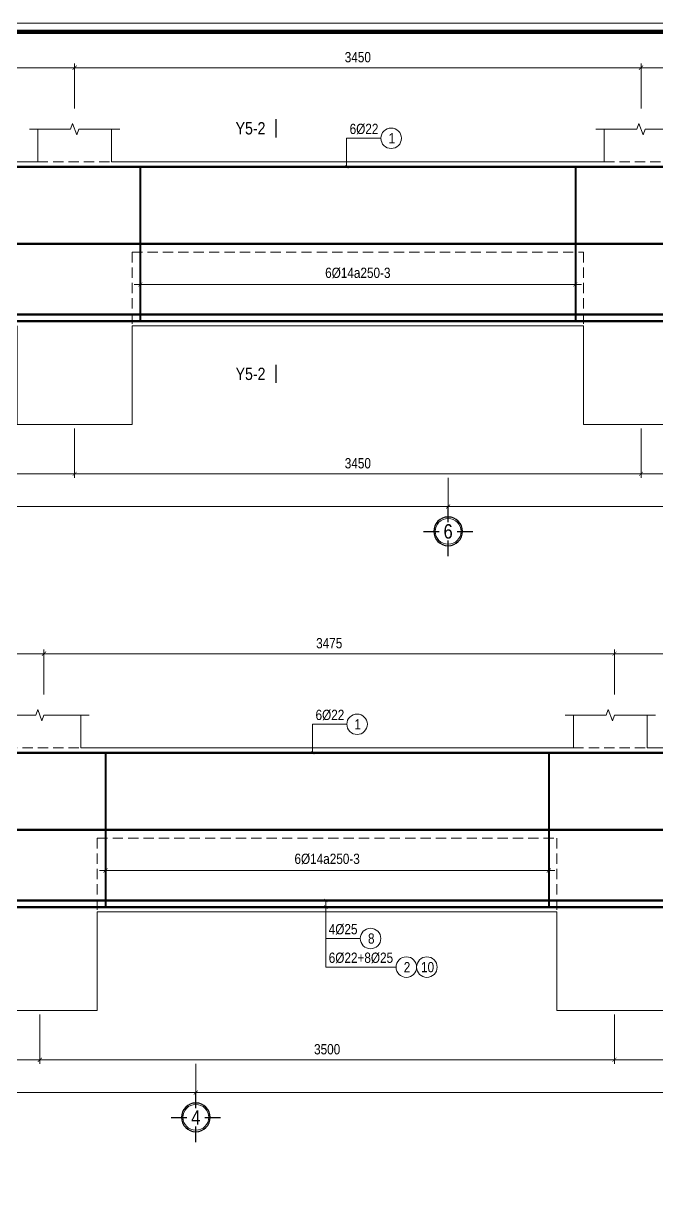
# Model space of a CAD drawing. Header units: millimetres. Extents: x 3014920 to 3563667, y -1638653 to -1356471.
# Drawn here: x 3069440 to 3073298, y -1613173 to -1606064 of the extents above; entities that cross this region are included whole.
import ezdxf
from ezdxf.enums import TextEntityAlignment as Align
from ezdxf.xclip import XClip

# ---------------------------------------------------------------- set-up
doc = ezdxf.new("R2010")
doc.units = ezdxf.units.MM
doc.header["$MEASUREMENT"] = 0
doc.header["$XCLIPFRAME"] = 0
doc.header["$PDMODE"] = 2
doc.linetypes.add('HIDDEN', pattern=[0.375, 0.25, -0.125])
doc.layers.get('0').update_dxf_attribs({"lineweight": 9})
doc.layers.get('Defpoints').update_dxf_attribs({"color": 10, "lineweight": 0})
for name, color, linetype, lineweight in [('2', 2, 'Continuous', 20), ('CDAI', 21, 'Continuous', 40), ('CTHEP', 50, 'Continuous', 50), ('DBAO', 90, 'Continuous', 13), ('DGIONG', 130, 'Continuous', 13), ('DMo', 9, 'HIDDEN', 9), ('KTH', 154, 'Continuous', 9), ('Net khuat', 8, 'HIDDEN', 13), ('TEXT', 7, 'Continuous', 15)]:
    doc.layers.add(name, color=color, linetype=linetype, lineweight=lineweight)
doc.layers.add('8', color=8, linetype='Continuous')
doc.styles.add('HELVECONDENSE', font='VHELVCN_0.TTF')
doc.styles.add('Star-HelCon', font='VHELVCN_0.TTF')
doc.styles.add('TTP-HelCon', font='VHELVCN_0.TTF')
doc.styles.add('VNI-HELVE-CONDENSE', font='VHELVCN_0.TTF')
doc.dimstyles.new('kc-25', dxfattribs={"dimtxt": 62.5, "dimasz": 20, "dimexe": 20, "dimexo": 50, "dimgap": 25, "dimtad": 3, "dimdec": 0, "dimzin": 0, "dimdsep": 46, "dimtxsty": 'VNI-HELVE-CONDENSE', "dimblk": 'DIM', "dimcen": 2.5, "dimclrd": 256, "dimclre": 154, "dimclrt": 7, "dimaunit": 1, "dimadec": 0, "dimazin": 0, "dimtfac": 1, "dimtdec": 0, "dimtix": 1, "dimtmove": 0, "dimatfit": 3, "dimldrblk": 'DOT', "dimfxl": 1, "dimtolj": 1, "dimtzin": 0, "dimarcsym": 0})
doc.dimstyles.new('TTP-25', dxfattribs={"dimscale": 25, "dimtxt": 2.5, "dimasz": 1, "dimexe": 1, "dimexo": 1, "dimgap": 0.09, "dimtad": 0, "dimdec": 4, "dimrnd": 1, "dimzin": 9, "dimdsep": 46, "dimtxsty": 'TTP-HelCon', "dimblk": 'ARCHTICK', "dimcen": 0.09, "dimdle": 1.5, "dimclrd": 256, "dimclre": 256, "dimclrt": 7, "dimadec": 0, "dimazin": 0, "dimtfac": 1, "dimtdec": 4, "dimtmove": 0, "dimatfit": 3, "dimldrblk": 'ARCHTICK', "dimfxl": 1, "dimtvp": 1, "dimtolj": 1, "dimtzin": 0, "dimarcsym": 0})

# ---------------------------------------------------------------- blocks, each defined once
blk = doc.blocks.new('_ArchTick')
at = {"color": 0, "linetype": 'ByBlock', "const_width": 0.15}
blk.add_lwpolyline([(-0.5, -0.5), (0.5, 0.5)], dxfattribs=at)
blk = doc.blocks.new('*D398')
at = {"layer": 'Defpoints', "color": 0, "transparency": 16777216}
for p in [(25675, -1600), (27875, -1600), (27875, -1901)]:
    blk.add_point(p, dxfattribs=at)
at = {"layer": 'KTH', "lineweight": -2, "transparency": 16777216}
for p, q in [((25675, -1625), (25675, -1926)), ((27875, -1625), (27875, -1926)), ((25637.5, -1901), (27912.5, -1901))]:
    blk.add_line(p, q, dxfattribs=at)
at = {"layer": 'KTH', "lineweight": -2, "transparency": 16777216, "xscale": 25, "yscale": 25, "zscale": 25, "rotation": 180}
blk.add_blockref('_ArchTick', (25675, -1901), dxfattribs=at)
at = {"layer": 'KTH', "lineweight": -2, "transparency": 16777216, "xscale": 25, "yscale": 25, "zscale": 25}
blk.add_blockref('_ArchTick', (27875, -1901), dxfattribs=at)
at = {"layer": 'KTH', "color": 7, "transparency": 16777216, "insert": (26775, -1837.2), "char_height": 62.5, "attachment_point": 5, "style": 'TTP-HelCon'}
blk.add_mtext('\\A1;2200', dxfattribs=at)
blk = doc.blocks.new('*D417')
at = {"layer": 'Defpoints', "color": 0, "transparency": 16777216}
for p in [(25675.2, 574), (22200, 300), (25675.2, 300)]:
    blk.add_point(p, dxfattribs=at)
at = {"layer": 'KTH', "lineweight": -2, "transparency": 16777216}
for p, q in [((22162.5, 574), (25712.7, 574)), ((22200, 325), (22200, 599)), ((25675.2, 325), (25675.2, 599))]:
    blk.add_line(p, q, dxfattribs=at)
at = {"layer": 'KTH', "lineweight": -2, "transparency": 16777216, "xscale": 25, "yscale": 25, "zscale": 25, "rotation": 180}
blk.add_blockref('_ArchTick', (22200, 574), dxfattribs=at)
at = {"layer": 'KTH', "lineweight": -2, "transparency": 16777216, "xscale": 25, "yscale": 25, "zscale": 25}
blk.add_blockref('_ArchTick', (25675.2, 574), dxfattribs=at)
at = {"layer": 'KTH', "color": 7, "transparency": 16777216, "insert": (23937.6, 637.8), "char_height": 62.5, "attachment_point": 5, "style": 'TTP-HelCon'}
blk.add_mtext('\\A1;3475', dxfattribs=at)
blk = doc.blocks.new('*D428')
at = {"layer": 'Defpoints', "color": 0, "transparency": 16777216}
for p in [(22175, -1600), (25675, -1600), (25675, -1901)]:
    blk.add_point(p, dxfattribs=at)
at = {"layer": 'KTH', "lineweight": -2, "transparency": 16777216}
for p, q in [((22175, -1625), (22175, -1926)), ((25675, -1625), (25675, -1926)), ((22137.5, -1901), (25712.5, -1901))]:
    blk.add_line(p, q, dxfattribs=at)
at = {"layer": 'KTH', "lineweight": -2, "transparency": 16777216, "xscale": 25, "yscale": 25, "zscale": 25, "rotation": 180}
blk.add_blockref('_ArchTick', (22175, -1901), dxfattribs=at)
at = {"layer": 'KTH', "lineweight": -2, "transparency": 16777216, "xscale": 25, "yscale": 25, "zscale": 25}
blk.add_blockref('_ArchTick', (25675, -1901), dxfattribs=at)
at = {"layer": 'KTH', "color": 7, "transparency": 16777216, "insert": (23925, -1837.2), "char_height": 62.5, "attachment_point": 5, "style": 'TTP-HelCon'}
blk.add_mtext('\\A1;3500', dxfattribs=at)
blk = doc.blocks.new('*D429')
at = {"layer": 'Defpoints', "color": 0, "transparency": 16777216}
for p in [(22575, -550), (25275, -550), (25275, -747.1)]:
    blk.add_point(p, dxfattribs=at)
at = {"layer": 'KTH', "lineweight": -2, "transparency": 16777216}
for p, q in [((22575, -575), (22575, -772.1)), ((25275, -575), (25275, -772.1)), ((22537.5, -747.1), (25312.5, -747.1))]:
    blk.add_line(p, q, dxfattribs=at)
at = {"layer": 'KTH', "lineweight": -2, "transparency": 16777216, "xscale": 25, "yscale": 25, "zscale": 25, "rotation": 180}
blk.add_blockref('_ArchTick', (22575, -747.1), dxfattribs=at)
at = {"layer": 'KTH', "lineweight": -2, "transparency": 16777216, "xscale": 25, "yscale": 25, "zscale": 25}
blk.add_blockref('_ArchTick', (25275, -747.1), dxfattribs=at)
at = {"layer": 'KTH', "color": 7, "transparency": 16777216, "insert": (23925, -677.2), "char_height": 62.5, "attachment_point": 5, "style": 'TTP-HelCon'}
blk.add_mtext('\\A1;6Þ14a250-3', dxfattribs=at)
blk = doc.blocks.new('*D432')
at = {"layer": 'Defpoints', "color": 0, "transparency": 16777216}
for p in [(18075, -1901), (23125, -1901), (23125, -2101)]:
    blk.add_point(p, dxfattribs=at)
at = {"layer": 'KTH', "lineweight": -2, "transparency": 16777216}
for p, q in [((18075, -1926), (18075, -2126)), ((23125, -1926), (23125, -2126)), ((18037.5, -2101), (23162.5, -2101))]:
    blk.add_line(p, q, dxfattribs=at)
at = {"layer": 'KTH', "lineweight": -2, "transparency": 16777216, "xscale": 25, "yscale": 25, "zscale": 25, "rotation": 180}
blk.add_blockref('_ArchTick', (18075, -2101), dxfattribs=at)
at = {"layer": 'KTH', "lineweight": -2, "transparency": 16777216, "xscale": 25, "yscale": 25, "zscale": 25}
blk.add_blockref('_ArchTick', (23125, -2101), dxfattribs=at)
at = {"layer": 'KTH', "color": 7, "transparency": 16777216, "insert": (20600, -2037.2), "char_height": 62.5, "attachment_point": 5, "style": 'TTP-HelCon'}
blk.add_mtext('\\A1;5050', dxfattribs=at)
blk = doc.blocks.new('dau truc')
blk.add_circle((0, 0), 180)
at = {"layer": '8'}
for p, q in [((0, 127), (0, 345)), ((-127, 0), (-345, 0)), ((0, -345), (0, -127)), ((345, 0), (127, 0))]:
    blk.add_line(p, q, dxfattribs=at)
blk.add_circle((0, 0), 200, dxfattribs=at)
at = {"layer": 'TEXT', "style": 'HELVECONDENSE'}
blk.add_attdef('A', text='', height=233, dxfattribs=at).set_placement((0, 0), align=Align.MIDDLE)
blk = doc.blocks.new('*D433')
at = {"layer": 'Defpoints', "color": 0, "transparency": 16777216}
for p in [(0, -1901), (8675, -1901), (8675, -2101)]:
    blk.add_point(p, dxfattribs=at)
at = {"layer": 'KTH', "lineweight": -2, "transparency": 16777216}
for p, q in [((0, -1926), (0, -2126)), ((8675, -1926), (8675, -2126)), ((-37.5, -2101), (8712.5, -2101))]:
    blk.add_line(p, q, dxfattribs=at)
at = {"layer": 'KTH', "lineweight": -2, "transparency": 16777216, "xscale": 25, "yscale": 25, "zscale": 25, "rotation": 180}
blk.add_blockref('_ArchTick', (0, -2101), dxfattribs=at)
at = {"layer": 'KTH', "lineweight": -2, "transparency": 16777216, "xscale": 25, "yscale": 25, "zscale": 25}
blk.add_blockref('_ArchTick', (8675, -2101), dxfattribs=at)
at = {"layer": 'KTH', "color": 7, "transparency": 16777216, "insert": (4337.5, -2037.2), "char_height": 62.5, "attachment_point": 5, "style": 'TTP-HelCon'}
blk.add_mtext('\\A1;8675', dxfattribs=at)
blk = doc.blocks.new('*D434')
at = {"layer": 'Defpoints', "color": 0, "transparency": 16777216}
for p in [(6400, -1600), (9850, -1600), (9850, -1901)]:
    blk.add_point(p, dxfattribs=at)
at = {"layer": 'KTH', "lineweight": -2, "transparency": 16777216}
for p, q in [((6400, -1625), (6400, -1926)), ((9850, -1625), (9850, -1926)), ((6362.5, -1901), (9887.5, -1901))]:
    blk.add_line(p, q, dxfattribs=at)
at = {"layer": 'KTH', "lineweight": -2, "transparency": 16777216, "xscale": 25, "yscale": 25, "zscale": 25, "rotation": 180}
blk.add_blockref('_ArchTick', (6400, -1901), dxfattribs=at)
at = {"layer": 'KTH', "lineweight": -2, "transparency": 16777216, "xscale": 25, "yscale": 25, "zscale": 25}
blk.add_blockref('_ArchTick', (9850, -1901), dxfattribs=at)
at = {"layer": 'KTH', "color": 7, "transparency": 16777216, "insert": (8125, -1837.2), "char_height": 62.5, "attachment_point": 5, "style": 'TTP-HelCon'}
blk.add_mtext('\\A1;3450', dxfattribs=at)
blk = doc.blocks.new('*D435')
at = {"layer": 'Defpoints', "color": 0, "transparency": 16777216}
for p in [(4300, -1600), (6400, -1600), (6400, -1901)]:
    blk.add_point(p, dxfattribs=at)
at = {"layer": 'KTH', "lineweight": -2, "transparency": 16777216}
for p, q in [((4300, -1625), (4300, -1926)), ((6400, -1625), (6400, -1926)), ((4262.5, -1901), (6437.5, -1901))]:
    blk.add_line(p, q, dxfattribs=at)
at = {"layer": 'KTH', "lineweight": -2, "transparency": 16777216, "xscale": 25, "yscale": 25, "zscale": 25, "rotation": 180}
blk.add_blockref('_ArchTick', (4300, -1901), dxfattribs=at)
at = {"layer": 'KTH', "lineweight": -2, "transparency": 16777216, "xscale": 25, "yscale": 25, "zscale": 25}
blk.add_blockref('_ArchTick', (6400, -1901), dxfattribs=at)
at = {"layer": 'KTH', "color": 7, "transparency": 16777216, "insert": (5350, -1837.2), "char_height": 62.5, "attachment_point": 5, "style": 'TTP-HelCon'}
blk.add_mtext('\\A1;2100', dxfattribs=at)
blk = doc.blocks.new('*D437')
at = {"layer": 'Defpoints', "color": 0, "transparency": 16777216}
for p in [(9850, -1600), (12075, -1600), (12075, -1901)]:
    blk.add_point(p, dxfattribs=at)
at = {"layer": 'KTH', "lineweight": -2, "transparency": 16777216}
for p, q in [((9850, -1625), (9850, -1926)), ((12075, -1625), (12075, -1926)), ((9812.5, -1901), (12112.5, -1901))]:
    blk.add_line(p, q, dxfattribs=at)
at = {"layer": 'KTH', "lineweight": -2, "transparency": 16777216, "xscale": 25, "yscale": 25, "zscale": 25, "rotation": 180}
blk.add_blockref('_ArchTick', (9850, -1901), dxfattribs=at)
at = {"layer": 'KTH', "lineweight": -2, "transparency": 16777216, "xscale": 25, "yscale": 25, "zscale": 25}
blk.add_blockref('_ArchTick', (12075, -1901), dxfattribs=at)
at = {"layer": 'KTH', "color": 7, "transparency": 16777216, "insert": (10962.5, -1837.2), "char_height": 62.5, "attachment_point": 5, "style": 'TTP-HelCon'}
blk.add_mtext('\\A1;2225', dxfattribs=at)
blk = doc.blocks.new('*D442')
at = {"layer": 'Defpoints', "color": 0, "transparency": 16777216}
for p in [(6400, 574), (5250, 300), (6400, 300)]:
    blk.add_point(p, dxfattribs=at)
at = {"layer": 'KTH', "lineweight": -2, "transparency": 16777216}
for p, q in [((5212.5, 574), (6437.5, 574)), ((5250, 325), (5250, 599)), ((6400, 325), (6400, 599))]:
    blk.add_line(p, q, dxfattribs=at)
at = {"layer": 'KTH', "lineweight": -2, "transparency": 16777216, "xscale": 25, "yscale": 25, "zscale": 25, "rotation": 180}
blk.add_blockref('_ArchTick', (5250, 574), dxfattribs=at)
at = {"layer": 'KTH', "lineweight": -2, "transparency": 16777216, "xscale": 25, "yscale": 25, "zscale": 25}
blk.add_blockref('_ArchTick', (6400, 574), dxfattribs=at)
at = {"layer": 'KTH', "color": 7, "transparency": 16777216, "insert": (5825, 637.8), "char_height": 62.5, "attachment_point": 5, "style": 'TTP-HelCon'}
blk.add_mtext('\\A1;1150', dxfattribs=at)
blk = doc.blocks.new('*D443')
at = {"layer": 'Defpoints', "color": 0, "transparency": 16777216}
for p in [(6800, -550), (9450, -550), (6800, -747.1)]:
    blk.add_point(p, dxfattribs=at)
at = {"layer": 'KTH', "lineweight": -2, "transparency": 16777216}
for p, q in [((6800, -575), (6800, -772.1)), ((9450, -575), (9450, -772.1)), ((9487.5, -747.1), (6762.5, -747.1))]:
    blk.add_line(p, q, dxfattribs=at)
at = {"layer": 'KTH', "lineweight": -2, "transparency": 16777216, "xscale": 25, "yscale": 25, "zscale": 25, "rotation": 180}
blk.add_blockref('_ArchTick', (6800, -747.1), dxfattribs=at)
at = {"layer": 'KTH', "lineweight": -2, "transparency": 16777216, "xscale": 25, "yscale": 25, "zscale": 25}
blk.add_blockref('_ArchTick', (9450, -747.1), dxfattribs=at)
at = {"layer": 'KTH', "color": 7, "transparency": 16777216, "insert": (8125, -677.2), "char_height": 62.5, "attachment_point": 5, "style": 'TTP-HelCon'}
blk.add_mtext('\\A1;6Þ14a250-3', dxfattribs=at)
blk = doc.blocks.new('*D446')
at = {"layer": 'Defpoints', "color": 0, "transparency": 16777216}
for p in [(9850, 574), (6400, 300), (9850, 300)]:
    blk.add_point(p, dxfattribs=at)
at = {"layer": 'KTH', "lineweight": -2, "transparency": 16777216}
for p, q in [((6362.5, 574), (9887.5, 574)), ((6400, 325), (6400, 599)), ((9850, 325), (9850, 599))]:
    blk.add_line(p, q, dxfattribs=at)
at = {"layer": 'KTH', "lineweight": -2, "transparency": 16777216, "xscale": 25, "yscale": 25, "zscale": 25, "rotation": 180}
blk.add_blockref('_ArchTick', (6400, 574), dxfattribs=at)
at = {"layer": 'KTH', "lineweight": -2, "transparency": 16777216, "xscale": 25, "yscale": 25, "zscale": 25}
blk.add_blockref('_ArchTick', (9850, 574), dxfattribs=at)
at = {"layer": 'KTH', "color": 7, "transparency": 16777216, "insert": (8125, 637.8), "char_height": 62.5, "attachment_point": 5, "style": 'TTP-HelCon'}
blk.add_mtext('\\A1;3450', dxfattribs=at)
blk = doc.blocks.new('*D447')
at = {"layer": 'Defpoints', "color": 0, "transparency": 16777216}
for p in [(11075, 574), (9850, 300), (11075, 300)]:
    blk.add_point(p, dxfattribs=at)
at = {"layer": 'KTH', "lineweight": -2, "transparency": 16777216}
for p, q in [((9812.5, 574), (11112.5, 574)), ((9850, 325), (9850, 599)), ((11075, 325), (11075, 599))]:
    blk.add_line(p, q, dxfattribs=at)
at = {"layer": 'KTH', "lineweight": -2, "transparency": 16777216, "xscale": 25, "yscale": 25, "zscale": 25, "rotation": 180}
blk.add_blockref('_ArchTick', (9850, 574), dxfattribs=at)
at = {"layer": 'KTH', "lineweight": -2, "transparency": 16777216, "xscale": 25, "yscale": 25, "zscale": 25}
blk.add_blockref('_ArchTick', (11075, 574), dxfattribs=at)
at = {"layer": 'KTH', "color": 7, "transparency": 16777216, "insert": (10462.5, 637.8), "char_height": 62.5, "attachment_point": 5, "style": 'TTP-HelCon'}
blk.add_mtext('\\A1;1225', dxfattribs=at)
blk = doc.blocks.new('DIM')
h = blk.add_hatch(color=1)
h.paths.add_polyline_path([(0.49, 0.29, 1), (0.29, 0.49), (-0.19, 0), (0.19, 0)])
h.paths.add_polyline_path([(0.19, 0), (-0.19, 0), (-0.49, -0.29, 1), (-0.29, -0.49)])
at = {"color": 9}
for p, q in [((-0.19, 0), (-1.5, 0)), ((0.19, 0), (1.5, 0))]:
    blk.add_line(p, q, dxfattribs=at)
at = {"color": 1}
for p, q in [((-0.49, -0.29), (0.29, 0.49)), ((-0.29, -0.49), (0.49, 0.29)), ((-0.19, 0), (0.19, 0))]:
    blk.add_line(p, q, dxfattribs=at)
blk.add_arc((-0.39, -0.39), 0.138, 135, 315, dxfattribs=at)
blk = doc.blocks.new('*D451')
at = {"layer": 'Defpoints', "color": 0, "transparency": 16777216}
for p in [(26875, 574), (25675.2, 300), (26875, 300)]:
    blk.add_point(p, dxfattribs=at)
at = {"layer": 'KTH', "lineweight": -2, "transparency": 16777216}
for p, q in [((25637.7, 574), (26912.5, 574)), ((25675.2, 325), (25675.2, 599)), ((26875, 325), (26875, 599))]:
    blk.add_line(p, q, dxfattribs=at)
at = {"layer": 'KTH', "lineweight": -2, "transparency": 16777216, "xscale": 25, "yscale": 25, "zscale": 25, "rotation": 180}
blk.add_blockref('_ArchTick', (25675.2, 574), dxfattribs=at)
at = {"layer": 'KTH', "lineweight": -2, "transparency": 16777216, "xscale": 25, "yscale": 25, "zscale": 25}
blk.add_blockref('_ArchTick', (26875, 574), dxfattribs=at)
at = {"layer": 'KTH', "color": 7, "transparency": 16777216, "insert": (26275.1, 637.8), "char_height": 62.5, "attachment_point": 5, "style": 'TTP-HelCon'}
blk.add_mtext('\\A1;1200', dxfattribs=at)
blk = doc.blocks.new('*D455')
at = {"layer": 'Defpoints', "color": 0, "transparency": 16777216}
for p in [(23125, -1901), (33575, -1901), (33575, -2101)]:
    blk.add_point(p, dxfattribs=at)
at = {"layer": 'KTH', "lineweight": -2, "transparency": 16777216}
for p, q in [((23125, -1926), (23125, -2126)), ((33575, -1926), (33575, -2126)), ((23087.5, -2101), (33612.5, -2101))]:
    blk.add_line(p, q, dxfattribs=at)
at = {"layer": 'KTH', "lineweight": -2, "transparency": 16777216, "xscale": 25, "yscale": 25, "zscale": 25, "rotation": 180}
blk.add_blockref('_ArchTick', (23125, -2101), dxfattribs=at)
at = {"layer": 'KTH', "lineweight": -2, "transparency": 16777216, "xscale": 25, "yscale": 25, "zscale": 25}
blk.add_blockref('_ArchTick', (33575, -2101), dxfattribs=at)
at = {"layer": 'KTH', "color": 7, "transparency": 16777216, "insert": (28350, -2037.2), "char_height": 62.5, "attachment_point": 5, "style": 'TTP-HelCon'}
blk.add_mtext('\\A1;10450', dxfattribs=at)
blk = doc.blocks.new('*D459')
at = {"layer": 'Defpoints', "color": 0, "transparency": 16777216}
for p in [(8675, -1901), (18075, -1901), (8675, -2101)]:
    blk.add_point(p, dxfattribs=at)
at = {"layer": 'KTH', "lineweight": -2, "transparency": 16777216}
for p, q in [((8675, -1926), (8675, -2126)), ((18075, -1926), (18075, -2126)), ((18112.5, -2101), (8637.5, -2101))]:
    blk.add_line(p, q, dxfattribs=at)
at = {"layer": 'KTH', "lineweight": -2, "transparency": 16777216, "xscale": 25, "yscale": 25, "zscale": 25, "rotation": 180}
blk.add_blockref('_ArchTick', (8675, -2101), dxfattribs=at)
at = {"layer": 'KTH', "lineweight": -2, "transparency": 16777216, "xscale": 25, "yscale": 25, "zscale": 25}
blk.add_blockref('_ArchTick', (18075, -2101), dxfattribs=at)
at = {"layer": 'KTH', "color": 7, "transparency": 16777216, "insert": (13375, -2037.2), "char_height": 62.5, "attachment_point": 5, "style": 'TTP-HelCon'}
blk.add_mtext('\\A1;9400', dxfattribs=at)
blk = doc.blocks.new('*D461')
at = {"layer": 'Defpoints', "color": 0, "transparency": 16777216}
for p in [(20875, 574), (20875, 300), (22200, 300)]:
    blk.add_point(p, dxfattribs=at)
at = {"layer": 'KTH', "lineweight": -2, "transparency": 16777216}
for p, q in [((22237.5, 574), (20837.5, 574)), ((20875, 325), (20875, 599)), ((22200, 325), (22200, 599))]:
    blk.add_line(p, q, dxfattribs=at)
at = {"layer": 'KTH', "lineweight": -2, "transparency": 16777216, "xscale": 25, "yscale": 25, "zscale": 25, "rotation": 180}
blk.add_blockref('_ArchTick', (20875, 574), dxfattribs=at)
at = {"layer": 'KTH', "lineweight": -2, "transparency": 16777216, "xscale": 25, "yscale": 25, "zscale": 25}
blk.add_blockref('_ArchTick', (22200, 574), dxfattribs=at)
at = {"layer": 'KTH', "color": 7, "transparency": 16777216, "insert": (21537.5, 637.8), "char_height": 62.5, "attachment_point": 5, "style": 'TTP-HelCon'}
blk.add_mtext('\\A1;1325', dxfattribs=at)
blk = doc.blocks.new('*D463')
at = {"layer": 'Defpoints', "color": 0, "transparency": 16777216}
for p in [(19825, -1600), (22175, -1600), (19825, -1901)]:
    blk.add_point(p, dxfattribs=at)
at = {"layer": 'KTH', "lineweight": -2, "transparency": 16777216}
for p, q in [((19825, -1625), (19825, -1926)), ((22175, -1625), (22175, -1926)), ((22212.5, -1901), (19787.5, -1901))]:
    blk.add_line(p, q, dxfattribs=at)
at = {"layer": 'KTH', "lineweight": -2, "transparency": 16777216, "xscale": 25, "yscale": 25, "zscale": 25, "rotation": 180}
blk.add_blockref('_ArchTick', (19825, -1901), dxfattribs=at)
at = {"layer": 'KTH', "lineweight": -2, "transparency": 16777216, "xscale": 25, "yscale": 25, "zscale": 25}
blk.add_blockref('_ArchTick', (22175, -1901), dxfattribs=at)
at = {"layer": 'KTH', "color": 7, "transparency": 16777216, "insert": (21000, -1837.2), "char_height": 62.5, "attachment_point": 5, "style": 'TTP-HelCon'}
blk.add_mtext('\\A1;2350', dxfattribs=at)
blk = doc.blocks.new('MC')
at = {"layer": 'CTHEP', "const_width": 10, "elevation": 0}
blk.add_lwpolyline([(36.4, 150), (36.4, 0)], dxfattribs=at)
at = {"layer": 'TEXT', "style": 'TTP-HelCon'}
blk.add_attdef('A', text='', height=100, dxfattribs=at).set_placement((-50, 25.5), align=Align.RIGHT)
blk = doc.blocks.new('CHG_XX_Khung ten')
blk.add_lwpolyline([(15, 579), (826, 579), (826, 15), (15, 15)], close=True)
at = {"color": 4, "linetype": 'Continuous', "const_width": 1}
blk.add_lwpolyline([(17, 577), (824, 577), (824, 17), (17, 17)], close=True, dxfattribs=at)
blk = doc.blocks.new('2Y-5')
at = {"layer": 'CDAI'}
for points in [[(6800.00001, -30), (6800.00001, -970)], [(9449.99999, -30), (9449.99999, -970)], [(22575.00001, -30), (22575.00001, -970)], [(25275, -30), (25275, -970)]]:
    blk.add_lwpolyline(points, dxfattribs=at)
at = {"layer": 'CTHEP'}
blk.add_line((55785, -500), (100, -500), dxfattribs=at)
for points in [[(25, -230), (25, -30), (55895, -30), (55895, -230)], [(25, -370), (25, -970), (55895, -970), (55895, -370)], [(8200.00001, -930), (4300, -930)], [(6720.45825, -930), (4300, -930)], [(8050, -930), (12075.00001, -930)], [(19825, -930), (27875, -930)]]:
    blk.add_lwpolyline(points, dxfattribs=at)
at = {"layer": 'DBAO', "linetype": 'Continuous'}
for p, q in [((6175.00001, 200), (6175.00001, 0)), ((6624.99251, 200), (6624.99251, 0)), ((9625.00001, 200), (9625.00001, 0)), ((22425, 200), (22425, 0)), ((25425.00001, 200), (25425.00001, 0)), ((25874.9925, 200), (25874.9925, 0)), ((575, 0), (6175.00001, 0)), ((6624.99251, 0), (9625.00001, 0)), ((22425, 0), (25424.99511, 0)), ((25874.98761, 0), (31475, 0))]:
    blk.add_line(p, q, dxfattribs=at)
at = {"layer": 'DBAO'}
for points in [[(6050, -1000), (6050, -1600), (6750, -1600), (6750, -1000)], [(9500, -1000), (9500, -1600), (10200, -1600), (10200, -1000)], [(21825, -1000), (21825, -1600), (22525, -1600), (22525, -1000)], [(25325, -1000), (25325, -1600), (26025, -1600), (26025, -1000)]]:
    blk.add_lwpolyline(points, dxfattribs=at)
at = {"layer": 'DBAO', "linetype": 'Continuous', "flags": 128}
for points in [[(9500, -1000), (6750, -1000)], [(25325, -1000), (22525, -1000)]]:
    blk.add_lwpolyline(points, dxfattribs=at)
at = {"layer": 'DGIONG', "linetype": 'Continuous', "flags": 128}
for points in [[(6674.99251, 200), (6424.98875, 200), (6412.48875, 165.65653), (6387.48875, 234.34347), (6374.98875, 200), (6124.985, 200)], [(10124.99251, 200), (9874.98875, 200), (9862.48875, 165.65653), (9837.48875, 234.34347), (9824.98875, 200), (9574.985, 200)], [(22475, 200), (22199.98876, 200), (22187.48876, 165.65653), (22162.48876, 234.34347), (22149.98876, 200), (21924.985, 200)], [(25924.9925, 200), (25674.98875, 200), (25662.48875, 165.65653), (25637.48875, 234.34347), (25624.98875, 200), (25374.985, 200)]]:
    blk.add_lwpolyline(points, dxfattribs=at)
at = {"layer": 'DGIONG'}
for centre in [(8328.05911, 143.92733), (24107.30881, 143.92733), (24189.61893, -1161.87684), (24407.50843, -1336.15184), (24532.50843, -1336.15184)]:
    blk.add_circle(centre, 62.5, dxfattribs=at)
at = {"layer": 'Net khuat', "ltscale": 250}
for p, q in [((6175.00001, 0), (6624.99251, 0)), ((9625.00001, 0), (10074.99251, 0)), ((21975, 0), (22425, 0)), ((25424.99511, 0), (25874.98761, 0)), ((25899.98426, 0), (25899.99176, 0)), ((6750.00001, -550), (9500, -550)), ((6750.00001, -550), (6750.00001, -1000)), ((9500, -550), (9500, -1000)), ((22525.00001, -550), (25325, -550)), ((22525.00001, -550), (22525.00001, -1000)), ((25325, -550), (25325, -1000))]:
    blk.add_line(p, q, dxfattribs=at)
at = {"xscale": 0.75, "yscale": 0.75, "zscale": 0.75}
for p in [(7599.51237, 148.12157), (7599.51237, -1348.56966)]:
    blk.add_blockref('MC', p, dxfattribs=at).add_auto_attribs({'A': 'Y5-2'})
at = {"layer": '2', "ltscale": 300}
ref = blk.add_blockref('dau truc', (8674.99999, -2251.86454), dxfattribs=dict(at, xscale=-0.436713129747659, yscale=0.436713129747659, zscale=0.4367131294857245))
ref.add_attrib('A', '6', dxfattribs={"layer": 'TEXT', "height": 87.5, "style": 'HELVECONDENSE'}).set_placement((8674.99999, -2251.86454), align=Align.MIDDLE)
ref = blk.add_blockref('dau truc', (23125.00489, -2251.86454), dxfattribs=dict(at, xscale=-0.436713129747659, yscale=0.436713129747659, zscale=0.4367131294857245))
ref.add_attrib('A', '4', dxfattribs={"layer": 'TEXT', "height": 87.5, "style": 'HELVECONDENSE'}).set_placement((23125.00489, -2251.86454), align=Align.MIDDLE)
at = {"layer": 'TEXT', "style": 'TTP-HelCon'}
for s, p in [('6Þ22', (8075.07088, 169.78028)), ('6Þ22', (23854.32058, 169.78028)), ('4Þ25', (23934.70055, -1136.02389, 0)), ('6Þ22+8Þ25', (23934.70055, -1310.29889, 0))]:
    blk.add_text(s, height=62.5, dxfattribs=at).set_placement(p)
at = {"layer": 'TEXT', "style": 'Star-HelCon'}
for s, p in [('1', (8332.22578, 143.92733)), ('1', (24111.47548, 143.92733)), ('8', (24193.78559, -1161.87684)), ('2', (24411.67509, -1336.15184)), ('10', (24536.67509, -1336.15184))]:
    blk.add_text(s, height=62.5, dxfattribs=at).set_placement(p, align=Align.MIDDLE)
at = {"layer": 'KTH'}
for base, p1, p2, picture, middle in [((6399.99626, 574.00461), (5249.99999, 300), (6399.99626, 300), '*D442', (5824.99812, 637.83794)), ((9850.00374, 574.00461), (6399.99626, 300), (9850.00374, 300), '*D446', (8125, 637.83794)), ((11075.01498, 574.00461), (9850.00374, 300), (11075.01498, 300), '*D447', (10462.50936, 637.83794)), ((25675.19773, 574.00461), (22200, 300), (25675.19773, 300), '*D417', (23937.59887, 637.83794)), ((26875, 574.00461), (25675.19773, 300), (26875, 300), '*D451', (26275.09887, 637.83794)), ((19825, -1901.04426), (22175.00001, -1600), (19825, -1600), '*D463', (21000, -1837.21093)), ((8674.99999, -2101), (0, -1901.04426), (8674.99999, -1901.04426), '*D433', (4337.5, -2037.16667)), ((23124.99999, -2101), (18074.99999, -1901.04426), (23124.99999, -1901.04426), '*D432', (20599.99999, -2037.16667)), ((33574.99999, -2101), (23124.99999, -1901.04426), (33574.99999, -1901.04426), '*D455', (28349.99999, -2037.16667))]:
    dim = blk.add_linear_dim(base=base, p1=p1, p2=p2, angle=180, dimstyle='TTP-25', override={"dimtmove": 1}, dxfattribs=at)
    dim.commit()
    dim.dimension.update_dxf_attribs({"geometry": picture, "text_midpoint": middle})
for base, p1, p2, picture, middle in [((20875.007153, 574.004608), (22200, 300), (20875.007153, 300), '*D461', (21537.503576, 637.837941)), ((6400, -1901.04426), (4300, -1600), (6400, -1600), '*D435', (5350, -1837.21093)), ((9850, -1901.04426), (6400, -1600), (9850, -1600), '*D434', (8125, -1837.21093)), ((12075.00001, -1901.04426), (9850, -1600), (12075.00001, -1600), '*D437', (10962.50001, -1837.21093)), ((25675, -1901.04426), (22175, -1600), (25675, -1600), '*D428', (23925, -1837.21093)), ((27875, -1901.04426), (25675, -1600), (27875, -1600), '*D398', (26775, -1837.21093)), ((8674.99999, -2101), (18074.99999, -1901.04426), (8674.99999, -1901.04426), '*D459', (13374.99999, -2037.16667))]:
    dim = blk.add_linear_dim(base=base, p1=p1, p2=p2, dimstyle='TTP-25', override={"dimtmove": 1}, dxfattribs=at)
    dim.commit()
    dim.dimension.update_dxf_attribs({"geometry": picture, "text_midpoint": middle})
dim = blk.add_linear_dim(base=(6800.00001, -747.13667), p1=(9449.99999, -550), p2=(6800.00001, -550), angle=180, text='6Þ14a250-3', dimstyle='TTP-25', override={"dimtmove": 1}, dxfattribs=at)
dim.commit()
dim.dimension.update_dxf_attribs({"geometry": '*D443', "text_midpoint": (8125, -677.22)})
dim = blk.add_linear_dim(base=(25275, -747.13667), p1=(22575.00001, -550), p2=(25275, -550), text='6Þ14a250-3', dimstyle='TTP-25', override={"dimtmove": 1}, dxfattribs=at)
dim.commit()
dim.dimension.update_dxf_attribs({"geometry": '*D429', "text_midpoint": (23925.00001, -677.22)})
at = {"layer": 'DGIONG'}
for points in [[(8056.55911, -30), (8056.55885, 143.92733), (8265.55911, 143.92733)], [(23835.80881, -30), (23835.80855, 143.92733), (24044.80881, 143.92733)], [(23916.18888, -930), (23916.18852, -1161.87684), (24127.11893, -1161.87684)], [(23916.18883, -970), (23916.18852, -1336.15184), (24345.00843, -1336.15184)]]:
    blk.add_leader(points, dimstyle='kc-25', override={"dimtad": 0, "dimldrblk": 'ArchTick', "dimfxl": 100, "dimarcsym": 1}, dxfattribs=at)

msp = doc.modelspace()

# ---------------------------------------------------------------- block references
at = {"layer": 'DMo'}
ref = msp.add_blockref('2Y-5', (3063352.68635, -1606908.42047), dxfattribs=at)
XClip(ref).set_block_clipping_path([(-707.8506145179, -2580.5455037858), (16550.7320530578, 792.6328939004)])
ref = msp.add_blockref('2Y-5', (3047365.76685, -1610479.88858), dxfattribs=at)
XClip(ref).set_block_clipping_path([(15564.3966577621, -2756.8021740001), (32506.7499601212, 706.072046997)])

# ---------------------------------------------------------------- next in the draw order: block references
at = {"color": 5, "xscale": 25.92478421704392, "yscale": 25.92478421704392, "zscale": 25.92478421704392}
msp.add_blockref('CHG_XX_Khung ten', (3062204.1144, -1621074.38806), dxfattribs=at)

doc.saveas('drawing.dxf')
